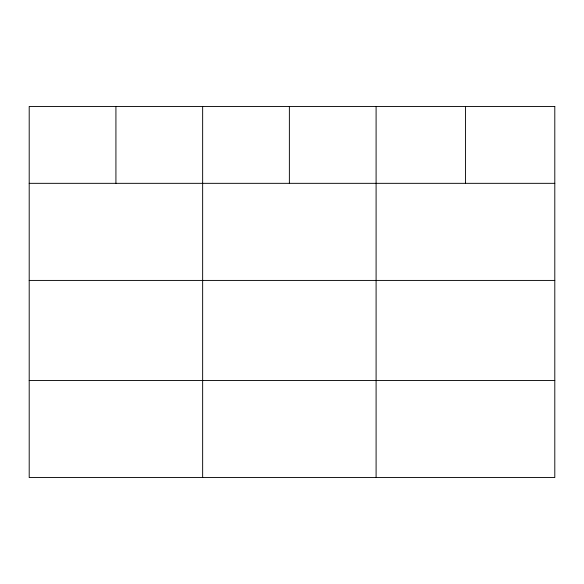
<?xml version="1.0" encoding="UTF-8"?>
<svg xmlns="http://www.w3.org/2000/svg" width="584" height="584" viewBox="0 0 584 584"><rect width="100%" height="100%" fill="white"/><g stroke="black" fill="none" stroke-linecap="round" stroke-linejoin="round"><path stroke-width="0.88" d="M29.2 183.332L554.8 183.332M29.2 280.422L554.8 280.422M29.2 380.461L554.8 380.461M465.448 106.449L465.448 183.332M376.096 106.449L376.096 477.551M289.372 106.449L289.372 183.332M202.648 106.449L202.648 477.551M115.924 106.449L115.924 183.332M554.8 106.449L29.2 106.449L29.2 477.551L554.8 477.551L554.8 106.449"/></g></svg>
